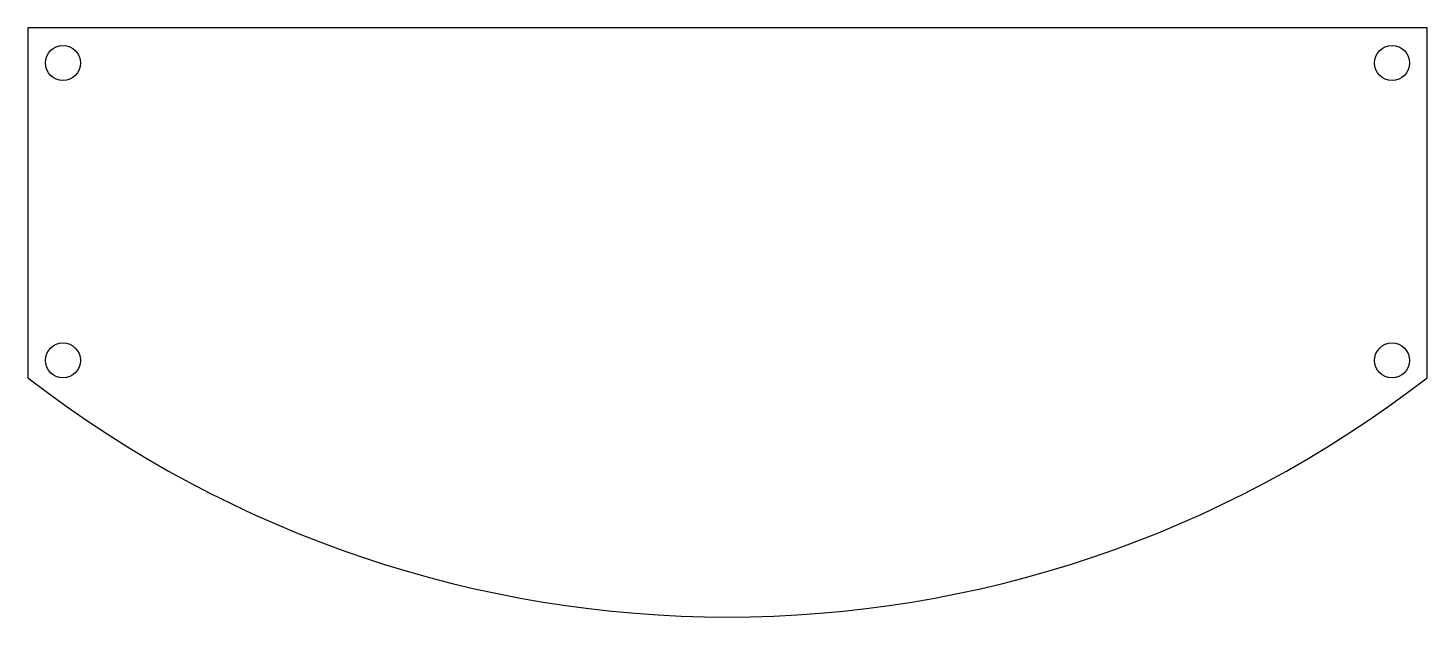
# Model space of a CAD drawing. Header units: millimetres. Extents: x -60 to 60, y -98 to -48.
import ezdxf

# ---------------------------------------------------------------- set-up
doc = ezdxf.new("R2010")
doc.units = ezdxf.units.MM
doc.layers.get('0').update_dxf_attribs({"linetype": 'CONTINUOUS'})

msp = doc.modelspace()

# ---------------------------------------------------------------- linework, layer by layer
msp.add_lwpolyline([(60, -47.5), (-60, -47.5), (-60, -77.5, 0.341858), (60, -77.5)], format="xyb", close=True)
for centre in [(-57, -50.5), (57, -50.5), (-57, -76.01), (57, -76.01)]:
    msp.add_circle(centre, 1.5)

doc.saveas('drawing.dxf')
